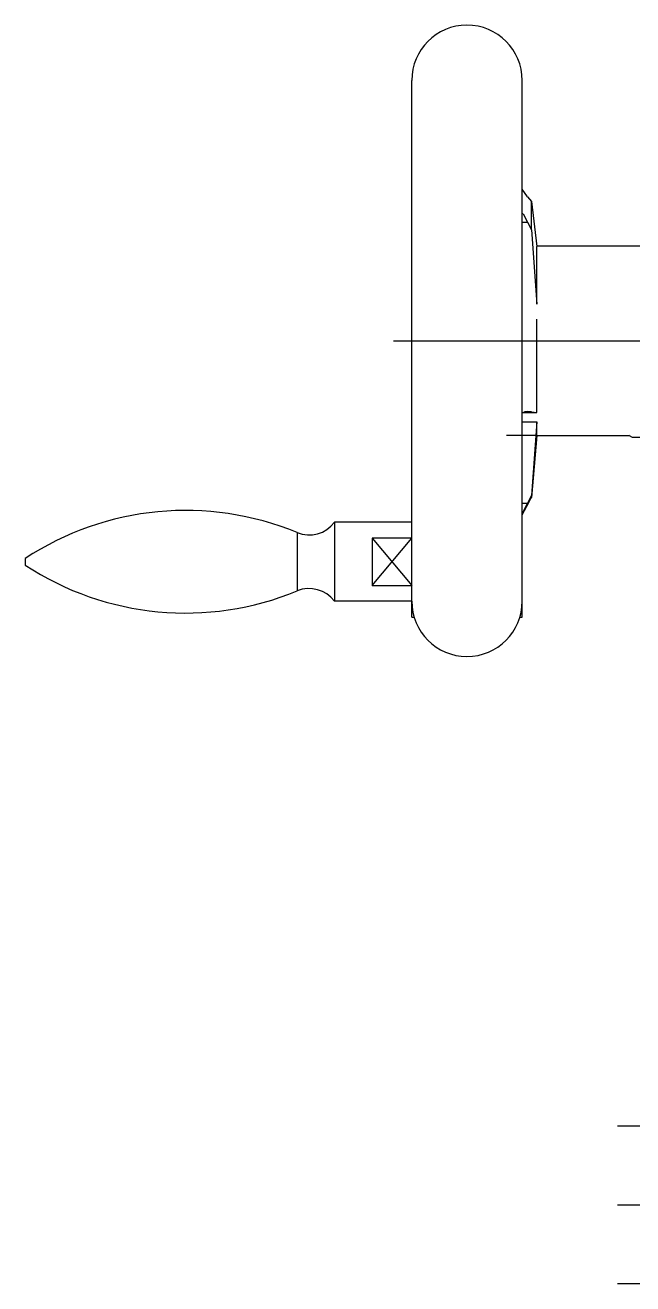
# Model space of a CAD drawing. Extents: x -52 to 464, y -19 to 565.
# Drawn here: x 235.1 to 312.1, y 156 to 315.5 of the extents above; entities that cross this region are included whole.
import ezdxf

# ---------------------------------------------------------------- set-up
doc = ezdxf.new("R2010")
doc.units = 0
doc.linetypes.add('CENTER', pattern=[50.8, 31.75, -6.35, 6.35, -6.35])
doc.linetypes.add('DASHED', pattern=[19.05, 12.7, -6.35])
doc.layers.get('0').update_dxf_attribs({"linetype": 'CONTINUOUS'})
doc.layers.add('CENTER', color=1, linetype='CENTER')

msp = doc.modelspace()

# ---------------------------------------------------------------- linework, layer by layer
at = {"color": 7, "linetype": 'CONTINUOUS'}
for p, q in [((284.12, 242.93), (284.12, 308.5)), ((298.12, 242.93), (298.12, 308.5)), ((298.81, 293.76), (298.12, 294.71)), ((298.81, 293.76), (299.3, 293.17)), ((299.3, 293.17), (299.99, 287.46)), ((299.3, 289.55), (299.3, 293.17)), ((298.12, 290.53), (298.81, 290.53)), ((298.23, 291.58), (298.81, 290.53)), ((298.81, 290.53), (299.3, 289.55)), ((299.3, 289.55), (299.99, 280.15)), ((320.12, 287.5), (299.98, 287.5)), ((299.99, 280.15), (299.99, 287.46)), ((299.99, 266.41), (299.99, 278.24)), ((298.12, 266.41), (299.99, 266.41)), ((299.3, 266.52), (298.81, 266.53)), ((299.3, 266.52), (299.99, 266.41)), ((298.12, 265.24), (299.99, 265.24)), ((299.99, 265.24), (299.3, 255.9)), ((299.99, 263.5), (299.99, 265.24)), ((299.99, 263.5), (299.3, 255.66)), ((299.99, 263.5), (311.63, 263.5)), ((311.7, 263.51), (312.07, 263.3)), ((312.07, 263.3), (316.18, 263.3)), ((299.3, 255.9), (298.81, 254.92)), ((299.3, 255.66), (299.3, 255.9)), ((298.81, 254.92), (298.12, 253.61)), ((298.12, 254.92), (298.81, 254.92)), ((274.33, 252.5), (274.33, 242.5)), ((284.12, 252.5), (274.33, 252.5)), ((269.59, 251.19), (269.59, 243.81)), ((284.12, 250.5), (279.12, 250.5)), ((279.12, 250.5), (279.12, 244.5)), ((235.12, 247.91), (235.12, 247.09)), ((279.12, 244.5), (284.12, 244.5)), ((284.12, 242.5), (274.33, 242.5)), ((284.12, 240.5), (284.12, 242.93)), ((298.12, 240.5), (298.12, 242.93)), ((284.12, 240.5), (284.41, 240.5)), ((297.83, 240.5), (298.12, 240.5))]:
    msp.add_line(p, q, dxfattribs=at)
at = {"color": 1, "linetype": 'CENTER'}
msp.add_line((281.82, 275.5), (383.52, 275.5), dxfattribs=at)
at = {"color": 3, "linetype": 'DASHED'}
for p, q in [((299.99, 263.5), (296.12, 263.5)), ((311.62, 263.56), (311.7, 263.51))]:
    msp.add_line(p, q, dxfattribs=at)
at = {"color": 3, "linetype": 'CONTINUOUS'}
for p, q in [((279.12, 250.5), (284.12, 244.5)), ((279.12, 244.5), (284.12, 250.5))]:
    msp.add_line(p, q, dxfattribs=at)
at = {"color": 7, "linetype": 'CONTINUOUS'}
for centre, radius, start, end in [((291.12, 308.5), 7, 0, 180), ((296.57, 290.48), 1.99, 33.4499, 38.8816), ((298.79, 265.21), 1.32, 89.1756, 120.4726), ((122.48, 349.12), 200, 331.4254, 332.1391), ((255.45, 217), 37, 67.5292, 123.3286), ((271.12, 254.89), 4, 247.5292, 323.3617), ((255.45, 278), 37, 236.6714, 292.4708), ((271.12, 240.11), 4, 36.6383, 112.4708), ((291.12, 242.5), 7, 180, 0)]:
    msp.add_arc(centre, radius, start, end, dxfattribs=at)
at = {"layer": 'CENTER', "color": 1, "linetype": 'CENTER'}
for p, q in [((288.12, 275.5), (356.12, 275.5)), ((325.26, 176), (310.22, 176)), ((310.22, 166), (464.22, 166)), ((325.26, 156), (310.22, 156))]:
    msp.add_line(p, q, dxfattribs=at)

doc.saveas('drawing.dxf')
